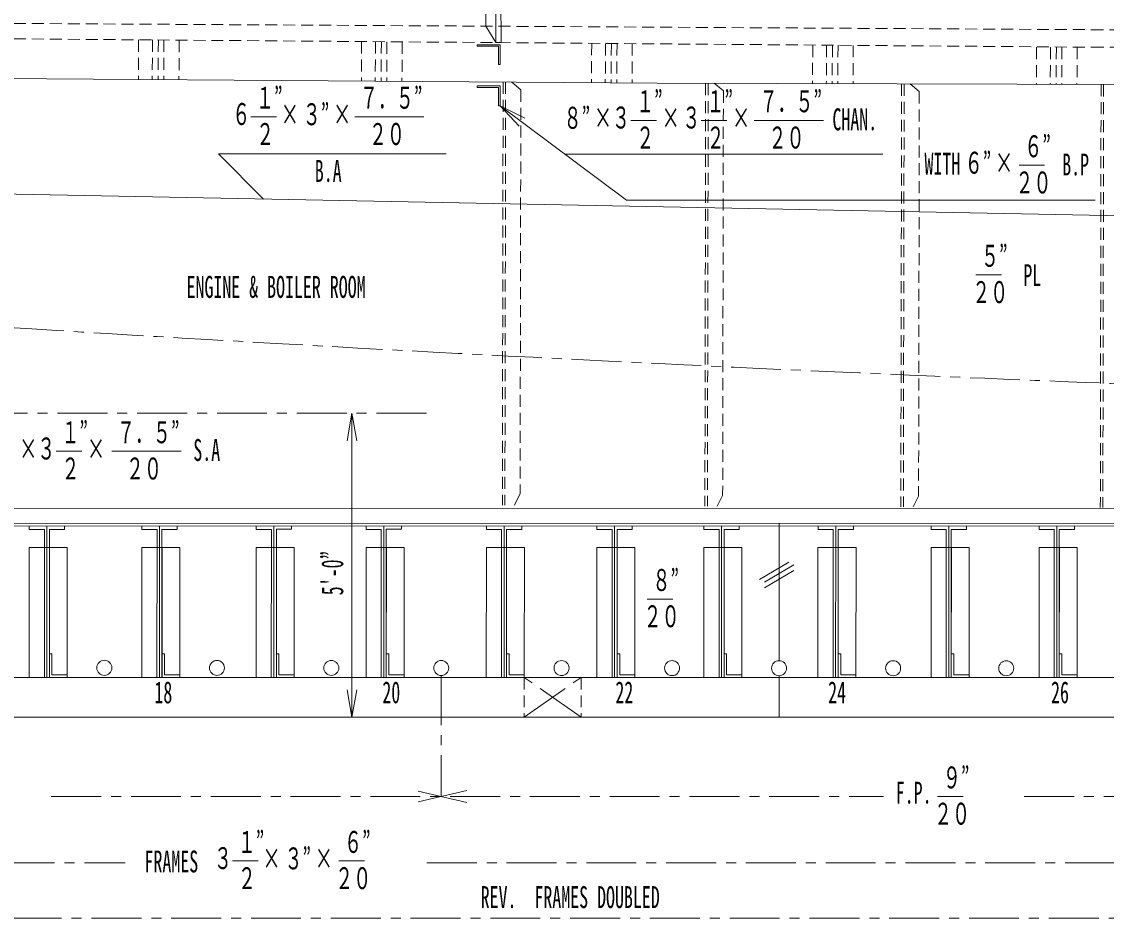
# Model space of a CAD drawing. Units: millimetres, scale not verified. Extents: x -28536 to 28536, y -20184 to 20184.
# Drawn here: x -10630 to -5192, y -309 to 4188 of the extents above; entities that cross this region are included whole.
import ezdxf
from ezdxf.enums import TextEntityAlignment as Align

# ---------------------------------------------------------------- set-up
doc = ezdxf.new("R2010")
doc.units = ezdxf.units.MM
doc.header["$LTSCALE"] = 50
doc.linetypes.add('CHAIN1', pattern=[8, 5, -1, 1, -1])
doc.linetypes.add('DASHED1', pattern=[1.8, 1.2, -0.6])
for name, color, linetype, lineweight in [('0-0_0', 3, 'Continuous', 18), ('0-1_芯', 4, 'CHAIN1', 18), ('0-2_寸法', 2, 'Continuous', 18)]:
    doc.layers.add(name, color=color, linetype=linetype, lineweight=lineweight)
doc.styles.add('ＭＳ ゴシック', font='')
doc.styles.get('ＭＳ ゴシック').set_extended_font_data('MS Gothic')

msp = doc.modelspace()

# ---------------------------------------------------------------- linework, layer by layer
at = {"layer": '0-0_0'}
for p, q in [((-8251.89, 4083.12), (-8262.6, 6184.85)), ((-8226.49, 4082.92), (-8237.2, 6184.65)), ((-8303.17, 4165.48), (-8313.52, 5992.4)), ((-8345.69, 4072.54), (-8231.39, 4072.54)), ((-8345.69, 4072.54), (-8345.69, 4064.92)), ((-8231.39, 4072.54), (-8231.39, 3972.99)), ((-8231.39, 3972.99), (-8239.01, 3972.99)), ((-8345.69, 3865.99), (-8231.39, 3865.99)), ((-8345.69, 3865.99), (-8345.69, 3858.37)), ((-8231.39, 3865.99), (-8231.39, 3766.44)), ((-8231.39, 3766.44), (-8239.01, 3766.44)), ((-16682.38, 1749.82), (15472.37, 1741.51)), ((-16695.47, 1660.93), (15472.32, 1652.61)), ((-16682.39, 1673.62), (15472.32, 1665.31)), ((-10592.24, 1656.73), (-10592.24, 1640.98)), ((-10516.04, 1640.96), (-10592.24, 1640.98)), ((-10516.04, 1640.96), (-10516.43, 900.32)), ((-10503.62, 1656.71), (-10503.81, 900.31)), ((-10491.2, 1640.96), (-10415, 1640.94)), ((-10491.2, 1640.96), (-10491.2, 900.31)), ((-10415, 1656.69), (-10415, 1640.94)), ((-10027.53, 1656.73), (-10027.53, 1640.98)), ((-9951.33, 1640.96), (-10027.53, 1640.98)), ((-9951.33, 1640.96), (-9951.72, 900.32)), ((-9938.91, 1656.71), (-9939.11, 900.31)), ((-9926.49, 1640.96), (-9850.29, 1640.94)), ((-9926.49, 1640.96), (-9926.49, 900.31)), ((-9850.29, 1656.69), (-9850.29, 1640.94)), ((-9454.23, 1656.73), (-9454.23, 1640.98)), ((-9378.03, 1640.96), (-9454.23, 1640.98)), ((-9378.03, 1640.96), (-9378.42, 900.32)), ((-9365.61, 1656.71), (-9365.8, 900.31)), ((-9353.19, 1642.41), (-9276.99, 1642.39)), ((-9353.19, 1642.41), (-9353.19, 901.77)), ((-9276.99, 1658.14), (-9276.99, 1642.39)), ((-8903.01, 1656.73), (-8903.02, 1640.98)), ((-8826.82, 1640.96), (-8903.02, 1640.98)), ((-8826.82, 1640.96), (-8827.2, 900.32)), ((-8814.39, 1656.71), (-8814.59, 900.31)), ((-8801.98, 1642.27), (-8725.78, 1642.25)), ((-8801.98, 1642.27), (-8801.98, 901.62)), ((-8725.78, 1658), (-8725.78, 1642.25)), ((-8299.98, 1656.73), (-8299.99, 1640.98)), ((-8223.79, 1640.96), (-8299.99, 1640.98)), ((-8223.79, 1640.96), (-8224.18, 900.32)), ((-8211.37, 1656.71), (-8211.56, 900.31)), ((-8198.95, 1640.96), (-8122.75, 1640.94)), ((-8198.95, 1640.96), (-8198.95, 900.31)), ((-8122.75, 1656.69), (-8122.75, 1640.94)), ((-7745.66, 1656.73), (-7745.67, 1640.98)), ((-7669.47, 1640.96), (-7745.67, 1640.98)), ((-7669.47, 1640.96), (-7669.85, 900.32)), ((-7657.04, 1656.71), (-7657.24, 900.31)), ((-7644.63, 1640.96), (-7568.43, 1640.94)), ((-7644.63, 1640.96), (-7644.63, 900.31)), ((-7568.43, 1656.69), (-7568.43, 1640.94)), ((-7209.38, 1656.73), (-7209.38, 1640.98)), ((-7133.18, 1640.96), (-7209.38, 1640.98)), ((-7133.18, 1640.96), (-7133.57, 900.32)), ((-7120.76, 1656.71), (-7120.96, 900.31)), ((-7108.34, 1641.83), (-7032.14, 1641.81)), ((-7108.34, 1641.83), (-7108.34, 901.19)), ((-7032.14, 1657.56), (-7032.14, 1641.81)), ((-6832.67, 983.2), (-6832.67, 1671.08)), ((-6637.27, 1656.73), (-6637.28, 1640.98)), ((-6561.08, 1640.96), (-6637.28, 1640.98)), ((-6561.08, 1640.96), (-6561.46, 900.32)), ((-6548.65, 1656.71), (-6548.85, 900.31)), ((-6536.23, 1640.96), (-6460.03, 1640.94)), ((-6536.23, 1640.96), (-6536.23, 900.31)), ((-6460.03, 1656.69), (-6460.03, 1640.94)), ((-6070.2, 1656.73), (-6070.21, 1640.98)), ((-5994.01, 1640.96), (-6070.21, 1640.98)), ((-5994.01, 1640.96), (-5994.39, 900.32)), ((-5981.58, 1656.71), (-5981.78, 900.31)), ((-5969.17, 1640.96), (-5892.97, 1640.94)), ((-5969.17, 1640.96), (-5969.17, 900.31)), ((-5892.97, 1656.69), (-5892.97, 1640.94)), ((-5528.69, 1656.73), (-5528.69, 1640.98)), ((-5452.49, 1640.96), (-5528.69, 1640.98)), ((-5452.49, 1640.96), (-5452.88, 900.32)), ((-5440.07, 1656.71), (-5440.27, 900.31)), ((-5427.65, 1640.96), (-5351.45, 1640.94)), ((-5427.65, 1640.96), (-5427.65, 900.31)), ((-5351.45, 1656.69), (-5351.45, 1640.94)), ((-10592.29, 1551.45), (-10592.63, 900.36)), ((-10592.29, 1551.45), (-10401.67, 1551.36)), ((-10490.69, 1551.4), (-10491.03, 900.31)), ((-10401.67, 1551.36), (-10402.01, 900.26)), ((-10027.58, 1551.45), (-10027.92, 900.36)), ((-10027.58, 1551.45), (-9836.96, 1551.36)), ((-9925.98, 1551.4), (-9926.32, 900.31)), ((-9836.96, 1551.36), (-9837.3, 900.26)), ((-9454.28, 1551.45), (-9454.62, 900.36)), ((-9454.28, 1551.45), (-9263.66, 1551.36)), ((-9352.68, 1551.4), (-9353.02, 900.31)), ((-9263.66, 1551.36), (-9264, 900.26)), ((-8903.06, 1551.45), (-8903.4, 900.36)), ((-8903.06, 1551.45), (-8712.45, 1551.36)), ((-8801.46, 1551.4), (-8801.8, 900.31)), ((-8712.45, 1551.36), (-8712.78, 900.26)), ((-8300.04, 1551.45), (-8300.38, 900.36)), ((-8300.04, 1551.45), (-8109.42, 1551.36)), ((-8198.44, 1551.4), (-8198.78, 900.31)), ((-8109.42, 1551.36), (-8109.76, 899.3)), ((-7745.71, 1551.45), (-7746.05, 900.36)), ((-7745.71, 1551.45), (-7555.1, 1551.36)), ((-7644.11, 1551.4), (-7644.45, 900.31)), ((-7555.1, 1551.36), (-7555.43, 900.26)), ((-7209.43, 1551.45), (-7209.77, 900.36)), ((-7209.43, 1551.45), (-7018.81, 1551.36)), ((-7107.83, 1551.4), (-7108.17, 900.31)), ((-7018.81, 1551.36), (-7019.15, 900.26)), ((-6637.32, 1551.45), (-6637.66, 900.36)), ((-6637.32, 1551.45), (-6446.7, 1551.36)), ((-6535.72, 1551.4), (-6536.06, 900.31)), ((-6446.7, 1551.36), (-6447.04, 900.26)), ((-6070.26, 1551.45), (-6070.59, 900.36)), ((-6070.26, 1551.45), (-5879.64, 1551.36)), ((-5968.66, 1551.4), (-5968.99, 900.31)), ((-5879.64, 1551.36), (-5879.97, 900.26)), ((-5528.74, 1551.45), (-5529.08, 900.36)), ((-5528.74, 1551.45), (-5338.12, 1551.36)), ((-5427.14, 1551.4), (-5427.48, 900.31)), ((-5338.12, 1551.36), (-5338.46, 900.26)), ((-6783.41, 1477.39), (-6930.82, 1390.07)), ((-6758.97, 1464), (-6906.38, 1376.68)), ((-6758.97, 1436.13), (-6906.38, 1348.81)), ((-10478.15, 1018.22), (-10490.97, 1018.23)), ((-10478.2, 913), (-10478.15, 1018.22)), ((-9913.44, 1018.22), (-9926.26, 1018.23)), ((-9913.49, 913), (-9913.44, 1018.22)), ((-9340.14, 1018.22), (-9352.96, 1018.23)), ((-9340.19, 913), (-9340.14, 1018.22)), ((-8788.92, 1018.22), (-8801.74, 1018.23)), ((-8788.98, 913), (-8788.92, 1018.22)), ((-8185.9, 1018.22), (-8198.71, 1018.23)), ((-8185.95, 913), (-8185.9, 1018.22)), ((-7631.57, 1018.22), (-7644.39, 1018.23)), ((-7631.63, 913), (-7631.57, 1018.22)), ((-7095.29, 1018.22), (-7108.11, 1018.23)), ((-7095.34, 913), (-7095.29, 1018.22)), ((-6523.18, 1018.22), (-6536, 1018.23)), ((-6523.23, 913), (-6523.18, 1018.22)), ((-5956.11, 1018.22), (-5968.93, 1018.23)), ((-5956.17, 913), (-5956.11, 1018.22)), ((-5414.6, 1018.22), (-5427.42, 1018.23)), ((-5414.65, 913), (-5414.6, 1018.22)), ((-19158.76, 899.3), (15843.33, 899.3)), ((-10402, 912.96), (-10478.2, 913)), ((-9837.29, 912.96), (-9913.49, 913)), ((-9263.99, 912.96), (-9340.19, 913)), ((-8712.78, 912.96), (-8788.98, 913)), ((-8109.75, 912.96), (-8185.95, 913)), ((-7555.43, 912.96), (-7631.63, 913)), ((-7019.14, 912.96), (-7095.34, 913)), ((-6832.67, 699.71), (-6832.67, 907.91)), ((-6447.03, 912.96), (-6523.23, 913)), ((-5879.97, 912.96), (-5956.17, 913)), ((-5338.45, 912.96), (-5414.65, 913)), ((-18963.55, 699.71), (14434.86, 699.71))]:
    msp.add_line(p, q, dxfattribs=at)
at = {"layer": '0-0_0', "color": 1, "linetype": 'DASHED1'}
for p, q in [((-5209.12, 4059.51), (-12157.55, 4113.42)), ((-10043.48, 4096.61), (-10044.86, 3896.57)), ((-9974.11, 4096.14), (-9975.49, 3896.09)), ((-9944.83, 4095.93), (-9946.21, 3895.89)), ((-9916.72, 4096.14), (-9918.1, 3896.09)), ((-9840.18, 4095.44), (-9841.54, 3896.57)), ((-8925.39, 4088.35), (-8926.76, 3888.88)), ((-8856.02, 4087.81), (-8857.39, 3888.4)), ((-8826.73, 4087.58), (-8828.1, 3888.2)), ((-8798.63, 4087.36), (-8800, 3888.4)), ((-8722.08, 4086.77), (-8723.44, 3888.88)), ((-7771.86, 4079.4), (-7773.23, 3880.95)), ((-7702.49, 4078.86), (-7703.86, 3880.47)), ((-7673.21, 4078.63), (-7674.57, 3880.27)), ((-7645.11, 4078.41), (-7646.47, 3880.47)), ((-7568.56, 4077.82), (-7569.91, 3880.95)), ((-6663.6, 4070.8), (-6664.93, 3877.22)), ((-6594.23, 4070.26), (-6595.56, 3876.74)), ((-6564.95, 4070.03), (-6566.28, 3876.54)), ((-6536.84, 4069.82), (-6538.17, 3876.74)), ((-6460.3, 4069.22), (-6461.62, 3877.22)), ((-5540.97, 4059.51), (-5542.25, 3873.94)), ((-5471.6, 4059.51), (-5472.88, 3873.47)), ((-5442.32, 4059.51), (-5443.6, 3873.27)), ((-5414.21, 4059.51), (-5415.49, 3873.47)), ((-5337.66, 4059.51), (-5338.93, 3873.94)), ((-2864.37, 4059.51), (-5207.38, 4059.51)), ((-8216.08, 3885.39), (-8219.89, 1763.93)), ((-8203.38, 3885.37), (-8207.19, 1763.91)), ((-8127.26, 3846.43), (-8173.63, 3885.65)), ((-7200.56, 3879.37), (-7204.37, 1757.91)), ((-7187.86, 3879.35), (-7191.67, 1757.89)), ((-7111.73, 3840.41), (-7158.1, 3879.63)), ((-6218.16, 3876.51), (-6221.97, 1755.05)), ((-6205.46, 3876.48), (-6209.27, 1755.03)), ((-6129.33, 3837.55), (-6175.71, 3876.77)), ((-5217.96, 3873.59), (-5221.77, 1752.13)), ((-5205.26, 3873.57), (-5209.07, 1752.11)), ((-8127.26, 3846.5), (-8130.89, 1819.54)), ((-7111.73, 3840.48), (-7115.37, 1813.52)), ((-6129.33, 3837.62), (-6132.97, 1810.65)), ((-8158.4, 1763.92), (-8130.89, 1819.54)), ((-7142.87, 1757.9), (-7115.37, 1813.52)), ((-6160.48, 1755.03), (-6132.97, 1810.65)), ((-8109.76, 899.31), (-8109.76, 699.71)), ((-7825.01, 899.31), (-7825.01, 699.71))]:
    msp.add_line(p, q, dxfattribs=at)
msp.add_lwpolyline([(-2866.12, 4147.44), (-5209.12, 4147.44), (-12157.5, 4187.96)], dxfattribs=at)
at = {"layer": '0-0_0'}
for points in [[(-8303.17, 4165.48), (-8251.89, 4083.12), (-8226.49, 4082.92)], [(-8345.69, 4064.92), (-8239.01, 4064.92), (-8239.01, 3972.99)], [(-3233.55, 3867.81), (-7444.32, 3880.08), (-12157.68, 3912.5)], [(-8345.69, 3858.37), (-8239.01, 3858.37), (-8239.01, 3766.44)]]:
    msp.add_lwpolyline(points, dxfattribs=at)
for centre in [(-10215.53, 947.3), (-9650.82, 947.01), (-9077.52, 946.71), (-8526.31, 946.43), (-7923.28, 946.12), (-7368.96, 945.83), (-6832.67, 945.55), (-6260.57, 945.26), (-5693.5, 944.96)]:
    msp.add_circle(centre, 37.64, dxfattribs=at)
at = {"layer": '0-1_芯'}
for p, q in [((-8600.53, 2223.71), (-20218.82, 2223.71)), ((-8526.21, 909.8), (-8526.21, 302.05)), ((-8109.76, 699.71), (-7825.01, 899.31)), ((-7825.01, 699.71), (-8109.76, 899.31)), ((-8398.36, 271.89), (-8654.06, 332.21)), ((-8398.36, 332.21), (-8654.06, 271.89)), ((-10481.36, 302.05), (-6309.02, 302.05)), ((-5603.65, 302.05), (5090.53, 302.05)), ((-13515.03, -30.87), (-10111.93, -30.87)), ((-8598.43, -30.87), (14119.9, -30.87)), ((-13079.78, -308.96), (21133.07, -308.96))]:
    msp.add_line(p, q, dxfattribs=at)
msp.add_arc((4159.15, 240991.84), 238800.28, 265.19254, 269.05998, dxfattribs=at)
at = {"layer": '0-2_寸法'}
for p, q in [((-8231.39, 3766.44), (-8106.42, 3703.34)), ((-8231.39, 3766.44), (-8135.54, 3664.4)), ((-8231.39, 3766.44), (-7597.51, 3292.4)), ((-9481.43, 3710.9), (-9353.19, 3710.9)), ((-8960.28, 3710.9), (-8612.84, 3710.9)), ((-7575.82, 3693.14), (-7447.58, 3693.14)), ((-7222.97, 3693.14), (-7094.73, 3693.14)), ((-6956.8, 3693.14), (-6609.36, 3693.14)), ((-9417.21, 3298.23), (-9643.55, 3525.13)), ((-9643.55, 3525.13), (-8502.13, 3525.13)), ((-7905.85, 3522.99), (-6311.83, 3522.99)), ((-5629.42, 3467.78), (-5501.18, 3467.78)), ((-5248.42, 3292.4), (-7597.51, 3292.4)), ((-5846.28, 2918.05), (-5718.04, 2918.05)), ((-8974.43, 2223.71), (-8998.74, 2085.84)), ((-8974.43, 2223.71), (-8950.12, 2085.84)), ((-10457.41, 2033.24), (-10329.17, 2033.24)), ((-10178.4, 2033.24), (-9830.95, 2033.24)), ((-7493.68, 1292.32), (-7365.44, 1292.32)), ((-8974.43, 699.71), (-8950.12, 837.58)), ((-6037.48, 302.05), (-5909.24, 302.05)), ((-9573.17, -21.36), (-9444.93, -21.36)), ((-9039.99, -21.36), (-8911.75, -21.36))]:
    msp.add_line(p, q, dxfattribs=at)
for points in [[(-11102.26, 3905.24), (-10829.3, 3325.55), (-4507.34, 3203.24), (-4303.32, 3869.94)], [(-8974.43, 2223.71), (-8974.43, 699.71), (-8998.74, 837.58)]]:
    msp.add_lwpolyline(points, dxfattribs=at)

# ---------------------------------------------------------------- texts
at = {"layer": '0-2_寸法', "style": 'ＭＳ ゴシック', "width": 0.6}
for s, p in [('１”', (-9454.86, 3718.37)), ('７．５”', (-8933.71, 3718.37)), ('１”', (-7549.24, 3700.61)), ('１”', (-7196.39, 3700.61)), ('７．５”', (-6930.23, 3700.61)), ('６', (-9573.98, 3636.95)), ('×', (-9330.27, 3635.5)), ('３”', (-9220.44, 3635.7)), ('×', (-9068.06, 3635.7)), ('８”', (-7912.62, 3617.94)), ('×', (-7760.24, 3617.94)), ('３', (-7670.06, 3619.1)), ('×', (-7420.59, 3617.74)), ('３', (-7317.21, 3619.1)), ('×', (-7067.74, 3617.74)), ('CHAN.', (-6564.96, 3610.26)), ('２', (-9454.04, 3536.57)), ('２０', (-8888.72, 3536.57)), ('２', (-7548.43, 3518.81)), ('２', (-7195.58, 3518.81)), ('２０', (-6885.24, 3518.81)), ('６”', (-5602.84, 3475.25)), ('６”', (-5901.6, 3392.58)), ('B.A', (-9160.4, 3351.42)), ('WITH', (-6103.51, 3387.36)), ('×', (-5749.22, 3392.58)), ('B.P', (-5412.99, 3383.57)), ('２０', (-5647.01, 3293.45)), ('５”', (-5819.7, 2925.52)), ('PL', (-5607.65, 2828.78)), ('ENGINE & BOILER ROOM', (-9803.54, 2769.78)), ('２０', (-5863.88, 2743.72)), ('１”', (-10430.84, 2040.7)), ('７．５”', (-10151.82, 2040.7)), ('×', (-10641.83, 1958.03)), ('３', (-10551.65, 1959.2)), ('×', (-10302.18, 1957.83)), ('S.A', (-9769.47, 1951.85)), ('２', (-10430.03, 1858.9)), ('２０', (-10106.84, 1858.9)), ('８”', (-7467.1, 1299.78)), ('２０', (-7511.27, 1117.98)), ('18', (-9964.66, 736.52)), ('20', (-8821.66, 736.52)), ('22', (-7653.26, 736.52)), ('24', (-6586.46, 736.52)), ('26', (-5468.86, 736.52)), ('９”', (-6010.9, 309.52)), ('F.P.', (-6247.53, 233.33)), ('２０', (-6055.08, 127.72)), ('１”', (-9546.6, -13.89)), ('６”', (-9013.42, -13.89)), ('FRAMES ', (-10014.28, -111.95)), ('３', (-9665.72, -95.31)), ('×', (-9422.01, -96.77)), ('３”', (-9312.18, -96.56)), ('×', (-9159.8, -96.56)), ('２', (-9545.78, -195.69)), ('２０', (-9057.59, -195.69)), ('REV.  FRAMES DOUBLED', (-8328.76, -290.65))]:
    msp.add_text(s, height=110, dxfattribs=at).set_placement(p, align=Align.BOTTOM_LEFT)
msp.add_text("5'-0”", height=110, rotation=90, dxfattribs=at).set_placement((-8984.76, 1311.05), align=Align.BOTTOM_LEFT)

doc.saveas('drawing.dxf')
